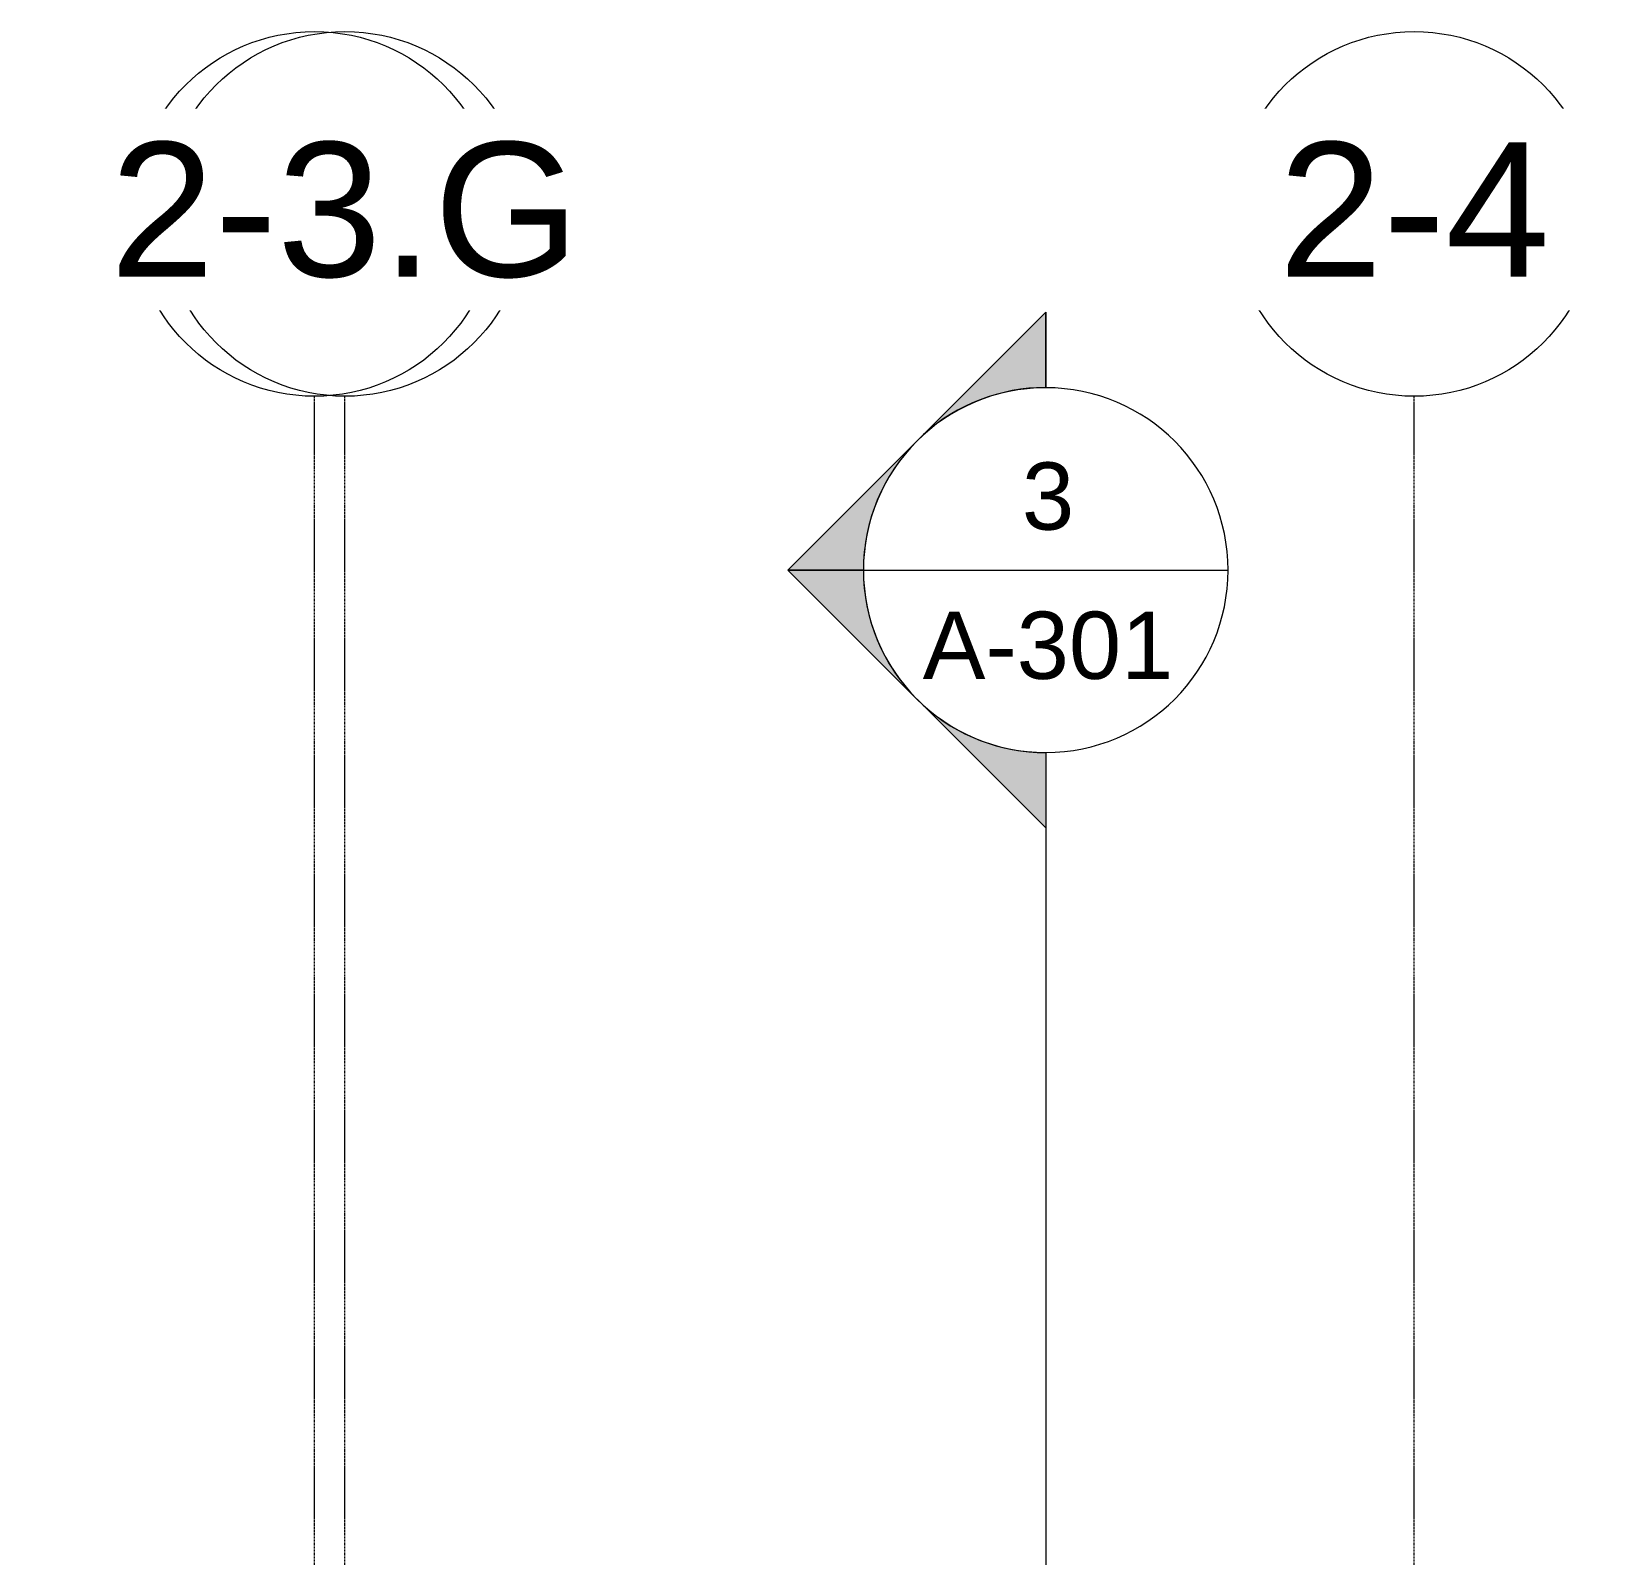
# Model space of a CAD drawing. Header units: inches. Extents: x -23034 to -8288, y -132 to 853.
# Drawn here: x -18903.5 to -18488.1, y 268.9 to 669.8 of the extents above; entities that cross this region are included whole.
import ezdxf

# ---------------------------------------------------------------- set-up
doc = ezdxf.new("R2010")
doc.units = ezdxf.units.IN
doc.header["$MEASUREMENT"] = 0
doc.linetypes.add('Grid Line 1_2_', pattern=[0.875, 0.5, -0.125, 0.125, -0.125])
for name, color, linetype, lineweight in [('G-ANNO-SYMB', 111, 'Continuous', 9), ('S-GRID', 1, 'Continuous', 9), ('S-GRID-IDEN', 1, 'Continuous', 9)]:
    doc.layers.add(name, color=color, linetype=linetype, lineweight=lineweight)
doc.styles.add('Arial', font='arial.ttf', dxfattribs={"height": 35.407186})
doc.styles.add('Arial_1', font='arial.ttf', dxfattribs={"height": 17.703593})

# ---------------------------------------------------------------- blocks, each defined once
blk = doc.blocks.new('Grid - Grid Head - Circle-14747-Section 8')
at = {"layer": 'S-GRID-IDEN'}
blk.add_circle((-23085.89, 621.76), 48, dxfattribs=at)
blk = doc.blocks.new('Section - Section Head - Filled-1526-Section 8')
at = {"layer": 'G-ANNO-SYMB'}
h = blk.add_hatch(color=256, dxfattribs=at)
edge = h.paths.add_edge_path(flags=0)
edge.add_arc((-25498.9, 528), 48.06, 90, 132.0784, ccw=False)
edge.add_line((-25498.9, 576.06), (-25498.9, 595.88))
edge.add_line((-25498.9, 595.88), (-25531.11, 563.67))
h = blk.add_hatch(color=256, dxfattribs=at)
edge = h.paths.add_edge_path(flags=0)
edge.add_line((-25532.84, 561.94), (-25566.78, 528))
edge.add_line((-25566.78, 528), (-25546.9, 528))
edge.add_arc((-25498.9, 528), 48, 135, 180, ccw=False)
h = blk.add_hatch(color=256, dxfattribs=at)
edge = h.paths.add_edge_path(flags=0)
edge.add_arc((-25498.9, 528), 48, 180, 225, ccw=False)
edge.add_line((-25546.9, 528), (-25566.78, 528))
edge.add_line((-25566.78, 528), (-25532.84, 494.06))
h = blk.add_hatch(color=256, dxfattribs=at)
edge = h.paths.add_edge_path(flags=0)
edge.add_line((-25531.11, 492.33), (-25498.9, 460.12))
edge.add_line((-25498.9, 460.12), (-25498.9, 479.94))
edge.add_arc((-25498.9, 528), 48.06, 227.9216, 270, ccw=False)
for p, q in [((-25566.78, 528), (-25498.9, 595.88)), ((-25531.11, 563.67), (-25498.9, 595.88)), ((-25498.9, 576), (-25498.9, 595.88)), ((-25498.9, 595.88), (-25498.9, 576.06)), ((-25566.78, 528), (-25532.84, 561.94)), ((-25566.78, 528), (-25498.9, 460.12)), ((-25546.9, 528), (-25566.78, 528)), ((-25532.84, 494.06), (-25566.78, 528)), ((-25566.78, 528), (-25546.9, 528)), ((-25498.9, 460.12), (-25531.11, 492.33)), ((-25498.9, 480), (-25498.9, 460.12)), ((-25498.9, 479.94), (-25498.9, 460.12))]:
    blk.add_line(p, q, dxfattribs=at)
for radius, start, end in [(48, 90, 270), (48.06, 90, 132.0784), (48, 270, 90), (48, 135, 180), (48, 180, 225), (48.06, 227.9216, 270)]:
    blk.add_arc((-25498.9, 528), radius, start, end, dxfattribs=at)

msp = doc.modelspace()

# ---------------------------------------------------------------- linework, layer by layer
at = {"layer": 'G-ANNO-SYMB'}
for p, q in [((-18684.47731, 528), (-18588.47731, 528)), ((-18636.47731, 480), (-18636.47731, -26.70379))]:
    msp.add_line(p, q, dxfattribs=at)
at = {"layer": 'S-GRID', "linetype": 'Grid Line 1_2_'}
for p, q in [((-18828.96786, -132), (-18828.96786, 573.76478)), ((-18828.96786, -132), (-18828.96786, 573.76478)), ((-18820.96786, -132), (-18820.96786, 573.76478)), ((-18539.46786, -132), (-18539.46786, 573.76478)), ((-18539.46786, -132), (-18539.46786, 573.76478))]:
    msp.add_line(p, q, dxfattribs=at)

# ---------------------------------------------------------------- block references
at = {"layer": 'S-GRID-IDEN'}
for p in [(4256.92236, 0), (4546.42236, 0)]:
    msp.add_blockref('Grid - Grid Head - Circle-14747-Section 8', p, dxfattribs=at)

# ---------------------------------------------------------------- texts
at = {"layer": 'G-ANNO-SYMB', "attachment_point": 2, "line_spacing_factor": 0.938532, "style": 'Arial_1'}
for s, insert, char_height, width in [('3', (-18635.86257, 556.33825), 17.70359, 16.416), ('A-301', (-18635.86257, 517.06576), 17.703593, 78.624)]:
    msp.add_mtext(s, dxfattribs=dict(at, insert=insert, char_height=char_height, width=width))

# ---------------------------------------------------------------- next in the draw order: texts
at = {"layer": 'S-GRID-IDEN', "char_height": 35.407186, "width": 85.104, "attachment_point": 2, "line_spacing_factor": 0.938532, "style": 'Arial', "bg_fill": 3, "box_fill_scale": 1.25, "bg_fill_color": 0, "bg_fill_transparency": 0}
for s, insert in [('1-3', (-18828.97709, 640.63852)), ('1-4', (-18539.47709, 640.63852))]:
    msp.add_mtext(s, dxfattribs=dict(at, insert=insert))

# ---------------------------------------------------------------- next in the draw order: block references
at = {"layer": 'G-ANNO-SYMB'}
msp.add_blockref('Section - Section Head - Filled-1526-Section 8', (6862.42236, 0), dxfattribs=at)
at = {"layer": 'S-GRID-IDEN'}
for p in [(4256.92236, 0), (4546.42236, 0)]:
    msp.add_blockref('Grid - Grid Head - Circle-14747-Section 8', p, dxfattribs=at)

# ---------------------------------------------------------------- next in the draw order: texts
at = {"layer": 'S-GRID-IDEN', "char_height": 35.407186, "width": 85.104, "attachment_point": 2, "line_spacing_factor": 0.938532, "style": 'Arial', "bg_fill": 3, "box_fill_scale": 1.25, "bg_fill_color": 0, "bg_fill_transparency": 0}
for s, insert in [('2-3', (-18828.97709, 640.63852)), ('2-4', (-18539.47709, 640.63852))]:
    msp.add_mtext(s, dxfattribs=dict(at, insert=insert))

# ---------------------------------------------------------------- next in the draw order: block references
at = {"layer": 'S-GRID-IDEN'}
msp.add_blockref('Grid - Grid Head - Circle-14747-Section 8', (4264.92236, 0), dxfattribs=at)

# ---------------------------------------------------------------- next in the draw order: texts
at = {"layer": 'S-GRID-IDEN', "insert": (-18820.97709, 640.63852), "char_height": 35.407186, "width": 147.312, "attachment_point": 2, "line_spacing_factor": 0.938532, "style": 'Arial', "bg_fill": 3, "box_fill_scale": 1.25, "bg_fill_color": 0, "bg_fill_transparency": 0}
msp.add_mtext('2-3.G', dxfattribs=at)

doc.saveas('drawing.dxf')
